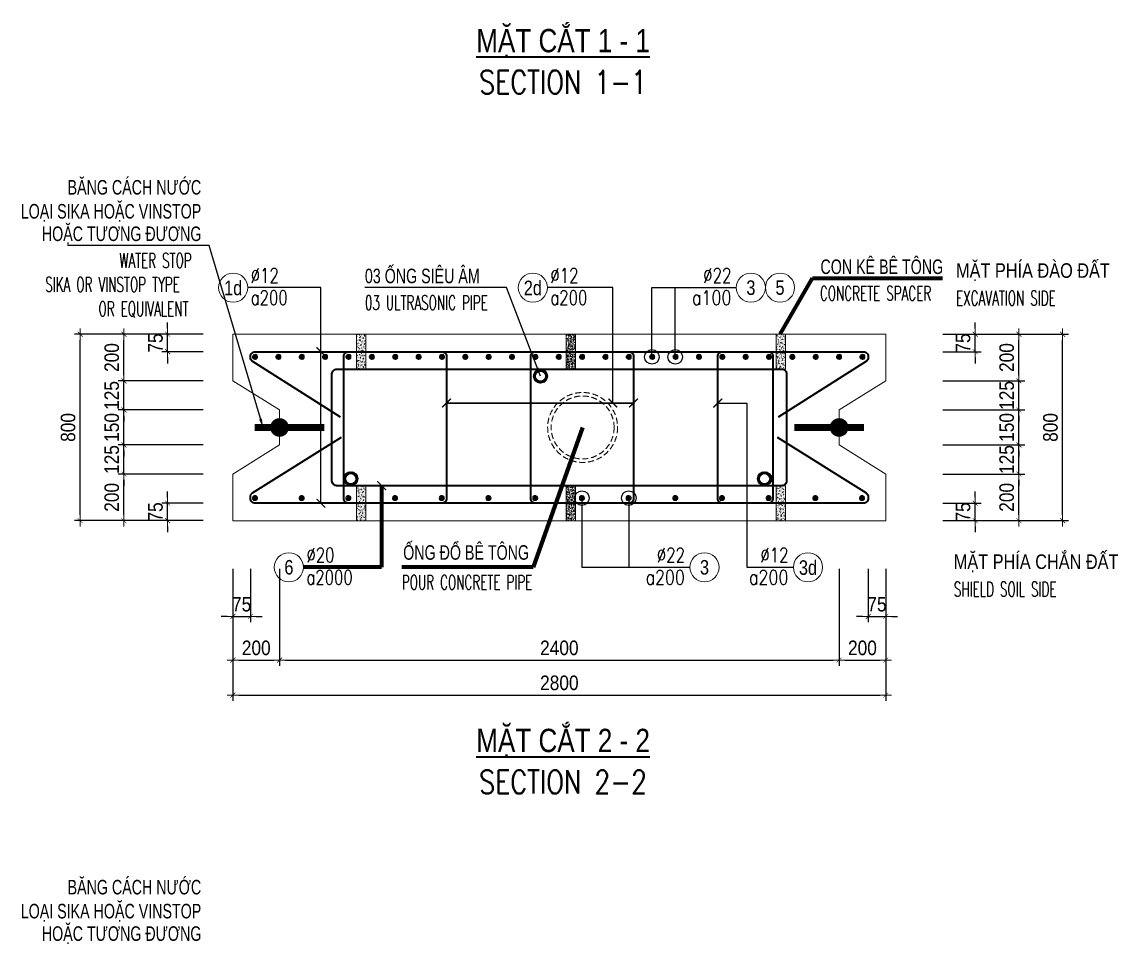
# Model space of a CAD drawing. Header units: millimetres. Extents: x -642477 to 1168880, y -27982 to 330379.
# Drawn here: x 72447 to 86552, y 81783 to 93655 of the extents above; entities that cross this region are included whole.
import ezdxf
from ezdxf.enums import TextEntityAlignment as Align

# ---------------------------------------------------------------- set-up
doc = ezdxf.new("R2010")
doc.units = ezdxf.units.MM
doc.linetypes.add('HIDDEN', pattern=[0.375, 0.25, -0.125])
doc.layers.get('0').update_dxf_attribs({"lineweight": 20})
doc.layers.get('Defpoints').update_dxf_attribs({"color": 151, "lineweight": 9})
for name, color, linetype, lineweight in [('NDC_S_BREAK-LINE', 1, 'Continuous', 15), ('NDC_S_DIAPHGRAM WALL', 3, 'Continuous', 20), ('NDC_S_DIM', 1, 'Continuous', 15), ('NDC_S_ENG TITLE', 3, 'Continuous', 20), ('NDC_S_HATCH MATERIAL', 8, 'Continuous', 13), ('NDC_S_LEADER', 1, 'Continuous', 15), ('NDC_S_LEVEL TEXT', 7, 'Continuous', 20), ('NDC_S_REBAR', 4, 'Continuous', 35), ('NDC_S_VN TEXT', 7, 'Continuous', 20), ('NDC_S_VN TITLE', 6, 'Continuous', 35)]:
    doc.layers.add(name, color=color, linetype=linetype, lineweight=lineweight)
doc.layers.add('NDC_S_REBAR DES.', color=2, linetype='Continuous')
doc.styles.add('ARIAL', font='arial.ttf', dxfattribs={"width": 0.8})
doc.styles.add('NDC_ARIAL', font='arial.ttf', dxfattribs={"width": 0.85})
doc.styles.add('NDC_DIM', font='', dxfattribs={"width": 0.75})
doc.styles.add('NDC_EN TXT', font='romans.shx', dxfattribs={"width": 0.8})
doc.styles.get('NDC_DIM').set_extended_font_data('Dotum')
doc.dimstyles.new('A1-NDC-1-25 (x3)', dxfattribs={"dimscale": 75, "dimtxt": 2.5, "dimasz": 1, "dimexe": 1, "dimexo": 0, "dimgap": 0.8, "dimtad": 1, "dimdec": 0, "dimlfac": 0.333333, "dimdsep": 46, "dimtxsty": 'NDC_ARIAL', "dimblk": 'DIMMARK', "dimcen": 49999.938995, "dimdle": 1.5, "dimclrd": 1, "dimclre": 1, "dimclrt": 3, "dimadec": 0, "dimazin": 0, "dimtfac": 1, "dimtdec": 0, "dimtix": 1, "dimtmove": 2, "dimatfit": 3, "dimfxl": 1, "dimarcsym": 0})
doc.dimstyles.new('NDC_dim_25', dxfattribs={"dimscale": 25, "dimtxt": 2.2, "dimasz": 1.5, "dimexe": 1.5, "dimexo": 2.5, "dimgap": 1, "dimtad": 1, "dimdec": 0, "dimzin": 0, "dimdsep": 46, "dimtxsty": 'NDC_DIM', "dimblk": 'DIMMARK', "dimcen": 0.09, "dimdle": 1.2, "dimclrd": 1, "dimclre": 1, "dimclrt": 3, "dimadec": 0, "dimazin": 0, "dimtfac": 1, "dimtdec": 0, "dimtix": 1, "dimtofl": 0, "dimtmove": 0, "dimatfit": 3, "dimfxl": 6, "dimfxlon": 1, "dimtolj": 1, "dimtzin": 0, "dimarcsym": 0})

# ---------------------------------------------------------------- blocks, each defined once
blk = doc.blocks.new('DIMMARK')
at = {"layer": 'NDC_S_DIM', "color": 1}
blk.add_line((-1.5, 0), (1, 0), dxfattribs=at)
at = {"layer": 'NDC_S_DIM', "color": 2, "const_width": 0.1}
blk.add_lwpolyline([(-0.424, -0.424), (0.424, 0.424)], dxfattribs=at)
blk = doc.blocks.new('*U366')
blk.add_circle((2.5, 0), 2.5)
at = {"layer": 'NDC_S_VN TEXT', "color": 3, "style": 'NDC_EN TXT'}
for tag, width, p in [('DK2', 0.75, (-0.85, 0.85)), ('KC2', 0.8, (-0.85, -2.97))]:
    blk.add_attdef(tag, text='', height=2.5, dxfattribs=dict(at, width=width)).set_placement(p, align=Align.RIGHT)
at = {"layer": 'NDC_S_VN TEXT', "color": 7, "style": 'ARIAL', "width": 0.8}
blk.add_attdef('SH3', text='', height=2.5, dxfattribs=at).set_placement((2.5, 0), align=Align.MIDDLE)
blk = doc.blocks.new('Ong sieu am')
at = {"layer": 'NDC_S_HATCH MATERIAL'}
h = blk.add_hatch(dxfattribs=at)
h.set_pattern_fill('ANSI31', color=256, scale=20)
h.set_pattern_definition([(45, (0, 0), (-1.76776695, 1.76776695), [])])
h.paths.add_polyline_path([(-7119.3, 51158.9, 1), (-7179.3, 51158.9, 1)])
h.paths.add_polyline_path([(-7171.3, 51158.9, -1), (-7127.3, 51158.9, -1)], flags=16)
at = {"layer": 'NDC_S_REBAR DES.'}
for radius in [30, 22]:
    blk.add_circle((-7149.3, 51158.9), radius, dxfattribs=at)
blk = doc.blocks.new('ong do BT')
at = {"layer": 'NDC_S_HATCH MATERIAL', "linetype": 'HIDDEN', "ltscale": 100}
for radius in [150, 135]:
    blk.add_circle((-6323.7, 51237.8), radius, dxfattribs=at)
blk = doc.blocks.new('con ke BT')
at = {"layer": 'NDC_S_HATCH MATERIAL'}
h = blk.add_hatch(dxfattribs=at)
h.set_pattern_fill('AR-CONC', color=256, scale=2)
h.set_pattern_definition([(50, (0, 0), (14.3452037, -1.2550427), [1.5, -16.5]), (355, (0, 0), (-2.7750267, 15.0438427), [1.2, -13.2]), (100.451444, (1.195, -0.105), (11.570177, 13.7888), [1.274804, -14.0228422]), (46.1842, (0, 4), (21.3448266, -3.3103856), [2.25, -24.75]), (96.635635, (1.779, 3.724), (18.693239, 19.482372), [1.912207, -21.034275]), (351.184164, (0, 4), (18.693239, 19.482372), [1.8, -19.8]), (21, (2, 3), (11.938141, -8.0523778), [1.5, -16.5]), (326, (2, 3), (4.8663066, 14.503001), [1.2, -13.2]), (71.451445, (2.995, 2.329), (16.8044475, 6.450623), [1.274804, -14.0228422]), (37.5, (0, 0), (0.2431971, 6.6578771), [0, -13.04, 0, -13.4, 0, -13.25]), (7.5, (0, 0), (5.2613907, 7.8882342), [0, -7.64, 0, -12.74, 0, -5.05]), (327.5, (-4.46, 0), (10.6764487, -0.45109743), [0, -5, 0, -15.6, 0, -20.7]), (317.5, (-6.46, 0), (11.6637234, 2.0020996), [0, -6.5, 0, -10.36, 0, -14.7])])
h.paths.add_polyline_path([(-7076.9, 51430.9), (-7116.9, 51430.9), (-7116.9, 51280.9), (-7076.9, 51280.9)])
at = {"layer": 'NDC_S_BREAK-LINE'}
blk.add_lwpolyline([(-7116.9, 51430.9), (-7116.9, 51280.9), (-7076.9, 51280.9), (-7076.9, 51430.9)], close=True, dxfattribs=at)
blk = doc.blocks.new('*U591')
at = {"layer": 'NDC_S_LEADER', "xscale": 3, "yscale": 3, "zscale": 3}
blk.add_blockref('con ke BT', (21291, -154068), dxfattribs=at)
blk = doc.blocks.new('*U592')
at = {"layer": 'NDC_S_DIM', "color": 0, "linetype": 'ByBlock', "lineweight": -2, "transparency": 16777216}
for p in [(0, 0), (2700, 0), (5400, 0)]:
    blk.add_blockref('*U591', p, dxfattribs=at)
blk = doc.blocks.new('*U593')
at = {"layer": 'NDC_S_LEADER', "xscale": 3, "yscale": 3, "zscale": 3}
blk.add_blockref('con ke BT', (21291, -154068), dxfattribs=at)
blk = doc.blocks.new('*U594')
at = {"layer": 'NDC_S_DIM', "color": 0, "linetype": 'ByBlock', "lineweight": -2, "transparency": 16777216}
for p in [(0, 0), (2700, 0), (5400, 0)]:
    blk.add_blockref('*U593', p, dxfattribs=at)
blk = doc.blocks.new('*U367')
blk.add_circle((-2.5, 0), 2.5)
at = {"layer": 'NDC_S_VN TEXT', "color": 3, "style": 'NDC_EN TXT', "width": 0.75}
for tag, p in [('DK1', (0.5, 0.85)), ('KC1', (0.5, -2.97))]:
    blk.add_attdef(tag, p, '', height=2.5, dxfattribs=at)
at = {"layer": 'NDC_S_VN TEXT', "color": 7, "style": 'ARIAL', "width": 0.8}
blk.add_attdef('SH2', text='', height=2.5, dxfattribs=at).set_placement((-2.5, 0), align=Align.MIDDLE)
blk = doc.blocks.new('kata_block_THEP')
at = {"layer": 'NDC_S_REBAR', "color": 0}
for p, q in [((-0.5, 0), (0.5, 0)), ((-0.35, 0.35), (0.35, -0.35)), ((0.35, 0.35), (-0.35, -0.35)), ((0, 0.5), (0, -0.5))]:
    blk.add_line(p, q, dxfattribs=at)
at = {"layer": 'NDC_S_REBAR', "color": 0, "const_width": 0.0833}
blk.add_lwpolyline([(-0.5, 0, 1), (0.5, 0, 1), (-0.5, 0, 1)], format="xyb", dxfattribs=at)
blk = doc.blocks.new('*U595')
at = {"layer": 'NDC_S_REBAR', "ltscale": 80, "xscale": 72, "yscale": 72, "zscale": 72}
blk.add_blockref('kata_block_THEP', (0, 0), dxfattribs=at)
blk = doc.blocks.new('*U596')
at = {"layer": 'NDC_S_LEVEL TEXT', "color": 0, "linetype": 'ByBlock', "lineweight": -2, "transparency": 16777216}
for p in [(0, 0), (600.9, 0), (1201.8, 0), (1802.7, 0), (2403.6, 0), (3004.5, 0), (3605.4, 0), (4206.3, 0), (4807.2, 0), (5408.1, 0), (6009, 0), (6609.9, 0), (7210.8, 0), (7811.7, 0)]:
    blk.add_blockref('*U595', p, dxfattribs=at)
blk = doc.blocks.new('*U589')
at = {"layer": 'NDC_S_REBAR', "ltscale": 80, "xscale": 72, "yscale": 72, "zscale": 72}
blk.add_blockref('kata_block_THEP', (0, 0), dxfattribs=at)
blk = doc.blocks.new('*U590')
at = {"layer": 'NDC_S_LEVEL TEXT', "color": 0, "linetype": 'ByBlock', "lineweight": -2, "transparency": 16777216}
for p in [(0, 0), (300.6, 0), (601.2, 0), (901.8, 0), (1202.4, 0), (1503, 0), (1803.6, 0), (2104.2, 0), (2404.8, 0), (2705.4, 0), (3006, 0), (3306.6, 0), (3607.2, 0), (3907.8, 0), (4208.4, 0), (4509, 0), (4809.6, 0), (5110.2, 0), (5410.8, 0), (5711.4, 0), (6012, 0), (6312.6, 0), (6613.2, 0), (6913.8, 0), (7214.4, 0), (7515, 0), (7815.6, 0)]:
    blk.add_blockref('*U589', p, dxfattribs=at)
blk = doc.blocks.new('*D627')
at = {"layer": 'Defpoints', "color": 0, "ltscale": 100, "transparency": 16777216}
for p in [(73759, 87834), (74779, 87834), (74779, 87234)]:
    blk.add_point(p, dxfattribs=at)
at = {"layer": 'NDC_S_DIM', "color": 1, "lineweight": -2, "ltscale": 100, "transparency": 16777216}
for p, q in [((74779, 87834), (73684, 87834)), ((73759, 87309), (73759, 87759)), ((74779, 87234), (73684, 87234))]:
    blk.add_line(p, q, dxfattribs=at)
at = {"layer": 'NDC_S_DIM', "color": 1, "lineweight": -2, "ltscale": 100, "transparency": 16777216, "xscale": 75, "yscale": 75, "zscale": 75}
for p, rotation in [((73759, 87834), 90), ((73759, 87234), 270)]:
    blk.add_blockref('DIMMARK', p, dxfattribs=dict(at, rotation=rotation))
at = {"layer": 'NDC_S_DIM', "color": 3, "ltscale": 100, "transparency": 16777216, "insert": (73603, 87534), "char_height": 187.5, "attachment_point": 5, "rotation": 90, "style": 'NDC_ARIAL'}
blk.add_mtext('200', dxfattribs=at)
blk = doc.blocks.new('*D628')
at = {"layer": 'Defpoints', "color": 0, "ltscale": 100, "transparency": 16777216}
for p in [(73759, 88209), (74779, 88209), (74779, 87834)]:
    blk.add_point(p, dxfattribs=at)
at = {"layer": 'NDC_S_DIM', "color": 1, "lineweight": -2, "ltscale": 100, "transparency": 16777216}
for p, q in [((73759, 88284), (73759, 88359)), ((74779, 88209), (73684, 88209)), ((73759, 87834), (73759, 88209)), ((74779, 87834), (73684, 87834)), ((73759, 87759), (73759, 87684))]:
    blk.add_line(p, q, dxfattribs=at)
at = {"layer": 'NDC_S_DIM', "color": 1, "lineweight": -2, "ltscale": 100, "transparency": 16777216, "xscale": 75, "yscale": 75, "zscale": 75}
for p, rotation in [((73759, 88209), 270), ((73759, 87834), 90)]:
    blk.add_blockref('DIMMARK', p, dxfattribs=dict(at, rotation=rotation))
at = {"layer": 'NDC_S_DIM', "color": 3, "ltscale": 100, "transparency": 16777216, "insert": (73603, 88021), "char_height": 187.5, "attachment_point": 5, "rotation": 90, "style": 'NDC_ARIAL'}
blk.add_mtext('125', dxfattribs=at)
blk = doc.blocks.new('*D629')
at = {"layer": 'Defpoints', "color": 0, "ltscale": 100, "transparency": 16777216}
for p in [(73759, 88659), (74779, 88659), (74779, 88209)]:
    blk.add_point(p, dxfattribs=at)
at = {"layer": 'NDC_S_DIM', "color": 1, "lineweight": -2, "ltscale": 100, "transparency": 16777216}
for p, q in [((73759, 88734), (73759, 88809)), ((74779, 88659), (73684, 88659)), ((73759, 88209), (73759, 88659)), ((74779, 88209), (73684, 88209)), ((73759, 88134), (73759, 88059))]:
    blk.add_line(p, q, dxfattribs=at)
at = {"layer": 'NDC_S_DIM', "color": 1, "lineweight": -2, "ltscale": 100, "transparency": 16777216, "xscale": 75, "yscale": 75, "zscale": 75}
for p, rotation in [((73759, 88659), 270), ((73759, 88209), 90)]:
    blk.add_blockref('DIMMARK', p, dxfattribs=dict(at, rotation=rotation))
at = {"layer": 'NDC_S_DIM', "color": 3, "ltscale": 100, "transparency": 16777216, "insert": (73603, 88434), "char_height": 187.5, "attachment_point": 5, "rotation": 90, "style": 'NDC_ARIAL'}
blk.add_mtext('150', dxfattribs=at)
blk = doc.blocks.new('*D630')
at = {"layer": 'Defpoints', "color": 0, "ltscale": 100, "transparency": 16777216}
for p in [(73759, 89034), (74779, 89034), (74779, 88659)]:
    blk.add_point(p, dxfattribs=at)
at = {"layer": 'NDC_S_DIM', "color": 1, "lineweight": -2, "ltscale": 100, "transparency": 16777216}
for p, q in [((73759, 89109), (73759, 89184)), ((74779, 89034), (73684, 89034)), ((73759, 88659), (73759, 89034)), ((74779, 88659), (73684, 88659)), ((73759, 88584), (73759, 88509))]:
    blk.add_line(p, q, dxfattribs=at)
at = {"layer": 'NDC_S_DIM', "color": 1, "lineweight": -2, "ltscale": 100, "transparency": 16777216, "xscale": 75, "yscale": 75, "zscale": 75}
for p, rotation in [((73759, 89034), 270), ((73759, 88659), 90)]:
    blk.add_blockref('DIMMARK', p, dxfattribs=dict(at, rotation=rotation))
at = {"layer": 'NDC_S_DIM', "color": 3, "ltscale": 100, "transparency": 16777216, "insert": (73603, 88846), "char_height": 187.5, "attachment_point": 5, "rotation": 90, "style": 'NDC_ARIAL'}
blk.add_mtext('125', dxfattribs=at)
blk = doc.blocks.new('*D631')
at = {"layer": 'Defpoints', "color": 0, "ltscale": 100, "transparency": 16777216}
for p in [(73759, 89634), (74779, 89634), (74779, 89034)]:
    blk.add_point(p, dxfattribs=at)
at = {"layer": 'NDC_S_DIM', "color": 1, "lineweight": -2, "ltscale": 100, "transparency": 16777216}
for p, q in [((74779, 89634), (73684, 89634)), ((73759, 89109), (73759, 89559)), ((74779, 89034), (73684, 89034))]:
    blk.add_line(p, q, dxfattribs=at)
at = {"layer": 'NDC_S_DIM', "color": 1, "lineweight": -2, "ltscale": 100, "transparency": 16777216, "xscale": 75, "yscale": 75, "zscale": 75}
for p, rotation in [((73759, 89634), 90), ((73759, 89034), 270)]:
    blk.add_blockref('DIMMARK', p, dxfattribs=dict(at, rotation=rotation))
at = {"layer": 'NDC_S_DIM', "color": 3, "ltscale": 100, "transparency": 16777216, "insert": (73603, 89334), "char_height": 187.5, "attachment_point": 5, "rotation": 90, "style": 'NDC_ARIAL'}
blk.add_mtext('200', dxfattribs=at)
blk = doc.blocks.new('*D632')
at = {"layer": 'Defpoints', "color": 0, "ltscale": 100, "transparency": 16777216}
for p in [(73197, 89634), (74779, 89634), (74779, 87234)]:
    blk.add_point(p, dxfattribs=at)
at = {"layer": 'NDC_S_DIM', "color": 1, "lineweight": -2, "ltscale": 100, "transparency": 16777216}
for p, q in [((74779, 89634), (73122, 89634)), ((73197, 87309), (73197, 89559)), ((74779, 87234), (73122, 87234))]:
    blk.add_line(p, q, dxfattribs=at)
at = {"layer": 'NDC_S_DIM', "color": 1, "lineweight": -2, "ltscale": 100, "transparency": 16777216, "xscale": 75, "yscale": 75, "zscale": 75}
for p, rotation in [((73197, 89634), 90), ((73197, 87234), 270)]:
    blk.add_blockref('DIMMARK', p, dxfattribs=dict(at, rotation=rotation))
at = {"layer": 'NDC_S_DIM', "color": 3, "ltscale": 100, "transparency": 16777216, "insert": (73041, 88434), "char_height": 187.5, "attachment_point": 5, "rotation": 90, "style": 'NDC_ARIAL'}
blk.add_mtext('800', dxfattribs=at)
blk = doc.blocks.new('*D633')
at = {"layer": 'Defpoints', "color": 0, "ltscale": 100, "transparency": 16777216}
for p in [(74322, 87459), (74779, 87459), (74779, 87234)]:
    blk.add_point(p, dxfattribs=at)
at = {"layer": 'NDC_S_DIM', "color": 1, "lineweight": -2, "ltscale": 100, "transparency": 16777216}
for p, q in [((74322, 87534), (74322, 87609)), ((74779, 87459), (74247, 87459)), ((74322, 87234), (74322, 87459)), ((74779, 87234), (74247, 87234)), ((74322, 87159), (74322, 87084))]:
    blk.add_line(p, q, dxfattribs=at)
at = {"layer": 'NDC_S_DIM', "color": 1, "lineweight": -2, "ltscale": 100, "transparency": 16777216, "xscale": 75, "yscale": 75, "zscale": 75}
for p, rotation in [((74322, 87459), 270), ((74322, 87234), 90)]:
    blk.add_blockref('DIMMARK', p, dxfattribs=dict(at, rotation=rotation))
at = {"layer": 'NDC_S_DIM', "color": 3, "ltscale": 100, "transparency": 16777216, "insert": (74166, 87346), "char_height": 187.5, "attachment_point": 5, "rotation": 90, "style": 'NDC_ARIAL'}
blk.add_mtext('75', dxfattribs=at)
blk = doc.blocks.new('*D634')
at = {"layer": 'Defpoints', "color": 0, "ltscale": 100, "transparency": 16777216}
for p in [(74322, 89634), (74779, 89634), (74779, 89409)]:
    blk.add_point(p, dxfattribs=at)
at = {"layer": 'NDC_S_DIM', "color": 1, "lineweight": -2, "ltscale": 100, "transparency": 16777216}
for p, q in [((74322, 89709), (74322, 89784)), ((74779, 89634), (74247, 89634)), ((74322, 89409), (74322, 89634)), ((74779, 89409), (74247, 89409)), ((74322, 89334), (74322, 89259))]:
    blk.add_line(p, q, dxfattribs=at)
at = {"layer": 'NDC_S_DIM', "color": 1, "lineweight": -2, "ltscale": 100, "transparency": 16777216, "xscale": 75, "yscale": 75, "zscale": 75}
for p, rotation in [((74322, 89634), 270), ((74322, 89409), 90)]:
    blk.add_blockref('DIMMARK', p, dxfattribs=dict(at, rotation=rotation))
at = {"layer": 'NDC_S_DIM', "color": 3, "ltscale": 100, "transparency": 16777216, "insert": (74166, 89521), "char_height": 187.5, "attachment_point": 5, "rotation": 90, "style": 'NDC_ARIAL'}
blk.add_mtext('75', dxfattribs=at)
blk = doc.blocks.new('*D635')
at = {"layer": 'Defpoints', "color": 0, "ltscale": 100, "transparency": 16777216}
for p in [(84295, 87834), (85275, 87834), (84295, 87234)]:
    blk.add_point(p, dxfattribs=at)
at = {"layer": 'NDC_S_DIM', "color": 1, "lineweight": -2, "ltscale": 100, "transparency": 16777216}
for p, q in [((84295, 87834), (85350, 87834)), ((85275, 87309), (85275, 87759)), ((84295, 87234), (85350, 87234))]:
    blk.add_line(p, q, dxfattribs=at)
at = {"layer": 'NDC_S_DIM', "color": 1, "lineweight": -2, "ltscale": 100, "transparency": 16777216, "xscale": 75, "yscale": 75, "zscale": 75}
for p, rotation in [((85275, 87834), 90), ((85275, 87234), 270)]:
    blk.add_blockref('DIMMARK', p, dxfattribs=dict(at, rotation=rotation))
at = {"layer": 'NDC_S_DIM', "color": 3, "ltscale": 100, "transparency": 16777216, "insert": (85119, 87534), "char_height": 187.5, "attachment_point": 5, "rotation": 90, "style": 'NDC_ARIAL'}
blk.add_mtext('200', dxfattribs=at)
blk = doc.blocks.new('*D636')
at = {"layer": 'Defpoints', "color": 0, "ltscale": 100, "transparency": 16777216}
for p in [(84295, 88209), (85275, 88209), (84295, 87834)]:
    blk.add_point(p, dxfattribs=at)
at = {"layer": 'NDC_S_DIM', "color": 1, "lineweight": -2, "ltscale": 100, "transparency": 16777216}
for p, q in [((85275, 88284), (85275, 88359)), ((84295, 88209), (85350, 88209)), ((85275, 87834), (85275, 88209)), ((84295, 87834), (85350, 87834)), ((85275, 87759), (85275, 87684))]:
    blk.add_line(p, q, dxfattribs=at)
at = {"layer": 'NDC_S_DIM', "color": 1, "lineweight": -2, "ltscale": 100, "transparency": 16777216, "xscale": 75, "yscale": 75, "zscale": 75}
for p, rotation in [((85275, 88209), 270), ((85275, 87834), 90)]:
    blk.add_blockref('DIMMARK', p, dxfattribs=dict(at, rotation=rotation))
at = {"layer": 'NDC_S_DIM', "color": 3, "ltscale": 100, "transparency": 16777216, "insert": (85119, 88021), "char_height": 187.5, "attachment_point": 5, "rotation": 90, "style": 'NDC_ARIAL'}
blk.add_mtext('125', dxfattribs=at)
blk = doc.blocks.new('*D637')
at = {"layer": 'Defpoints', "color": 0, "ltscale": 100, "transparency": 16777216}
for p in [(84295, 88659), (85275, 88659), (84295, 88209)]:
    blk.add_point(p, dxfattribs=at)
at = {"layer": 'NDC_S_DIM', "color": 1, "lineweight": -2, "ltscale": 100, "transparency": 16777216}
for p, q in [((85275, 88734), (85275, 88809)), ((84295, 88659), (85350, 88659)), ((85275, 88209), (85275, 88659)), ((84295, 88209), (85350, 88209)), ((85275, 88134), (85275, 88059))]:
    blk.add_line(p, q, dxfattribs=at)
at = {"layer": 'NDC_S_DIM', "color": 1, "lineweight": -2, "ltscale": 100, "transparency": 16777216, "xscale": 75, "yscale": 75, "zscale": 75}
for p, rotation in [((85275, 88659), 270), ((85275, 88209), 90)]:
    blk.add_blockref('DIMMARK', p, dxfattribs=dict(at, rotation=rotation))
at = {"layer": 'NDC_S_DIM', "color": 3, "ltscale": 100, "transparency": 16777216, "insert": (85119, 88434), "char_height": 187.5, "attachment_point": 5, "rotation": 90, "style": 'NDC_ARIAL'}
blk.add_mtext('150', dxfattribs=at)
blk = doc.blocks.new('*D638')
at = {"layer": 'Defpoints', "color": 0, "ltscale": 100, "transparency": 16777216}
for p in [(84295, 89034), (85275, 89034), (84295, 88659)]:
    blk.add_point(p, dxfattribs=at)
at = {"layer": 'NDC_S_DIM', "color": 1, "lineweight": -2, "ltscale": 100, "transparency": 16777216}
for p, q in [((85275, 89109), (85275, 89184)), ((84295, 89034), (85350, 89034)), ((85275, 88659), (85275, 89034)), ((84295, 88659), (85350, 88659)), ((85275, 88584), (85275, 88509))]:
    blk.add_line(p, q, dxfattribs=at)
at = {"layer": 'NDC_S_DIM', "color": 1, "lineweight": -2, "ltscale": 100, "transparency": 16777216, "xscale": 75, "yscale": 75, "zscale": 75}
for p, rotation in [((85275, 89034), 270), ((85275, 88659), 90)]:
    blk.add_blockref('DIMMARK', p, dxfattribs=dict(at, rotation=rotation))
at = {"layer": 'NDC_S_DIM', "color": 3, "ltscale": 100, "transparency": 16777216, "insert": (85119, 88846), "char_height": 187.5, "attachment_point": 5, "rotation": 90, "style": 'NDC_ARIAL'}
blk.add_mtext('125', dxfattribs=at)
blk = doc.blocks.new('*D639')
at = {"layer": 'Defpoints', "color": 0, "ltscale": 100, "transparency": 16777216}
for p in [(84295, 89634), (85275, 89634), (84295, 89034)]:
    blk.add_point(p, dxfattribs=at)
at = {"layer": 'NDC_S_DIM', "color": 1, "lineweight": -2, "ltscale": 100, "transparency": 16777216}
for p, q in [((84295, 89634), (85350, 89634)), ((85275, 89109), (85275, 89559)), ((84295, 89034), (85350, 89034))]:
    blk.add_line(p, q, dxfattribs=at)
at = {"layer": 'NDC_S_DIM', "color": 1, "lineweight": -2, "ltscale": 100, "transparency": 16777216, "xscale": 75, "yscale": 75, "zscale": 75}
for p, rotation in [((85275, 89634), 90), ((85275, 89034), 270)]:
    blk.add_blockref('DIMMARK', p, dxfattribs=dict(at, rotation=rotation))
at = {"layer": 'NDC_S_DIM', "color": 3, "ltscale": 100, "transparency": 16777216, "insert": (85119, 89334), "char_height": 187.5, "attachment_point": 5, "rotation": 90, "style": 'NDC_ARIAL'}
blk.add_mtext('200', dxfattribs=at)
blk = doc.blocks.new('*D640')
at = {"layer": 'Defpoints', "color": 0, "ltscale": 100, "transparency": 16777216}
for p in [(84295, 89634), (85838, 89634), (84295, 87234)]:
    blk.add_point(p, dxfattribs=at)
at = {"layer": 'NDC_S_DIM', "color": 1, "lineweight": -2, "ltscale": 100, "transparency": 16777216}
for p, q in [((84295, 89634), (85913, 89634)), ((85838, 87309), (85838, 89559)), ((84295, 87234), (85913, 87234))]:
    blk.add_line(p, q, dxfattribs=at)
at = {"layer": 'NDC_S_DIM', "color": 1, "lineweight": -2, "ltscale": 100, "transparency": 16777216, "xscale": 75, "yscale": 75, "zscale": 75}
for p, rotation in [((85838, 89634), 90), ((85838, 87234), 270)]:
    blk.add_blockref('DIMMARK', p, dxfattribs=dict(at, rotation=rotation))
at = {"layer": 'NDC_S_DIM', "color": 3, "ltscale": 100, "transparency": 16777216, "insert": (85682, 88434), "char_height": 187.5, "attachment_point": 5, "rotation": 90, "style": 'NDC_ARIAL'}
blk.add_mtext('800', dxfattribs=at)
blk = doc.blocks.new('*D641')
at = {"layer": 'Defpoints', "color": 0, "ltscale": 100, "transparency": 16777216}
for p in [(84295, 87459), (84713, 87459), (84295, 87234)]:
    blk.add_point(p, dxfattribs=at)
at = {"layer": 'NDC_S_DIM', "color": 1, "lineweight": -2, "ltscale": 100, "transparency": 16777216}
for p, q in [((84713, 87534), (84713, 87609)), ((84295, 87459), (84788, 87459)), ((84713, 87234), (84713, 87459)), ((84295, 87234), (84788, 87234)), ((84713, 87159), (84713, 87084))]:
    blk.add_line(p, q, dxfattribs=at)
at = {"layer": 'NDC_S_DIM', "color": 1, "lineweight": -2, "ltscale": 100, "transparency": 16777216, "xscale": 75, "yscale": 75, "zscale": 75}
for p, rotation in [((84713, 87459), 270), ((84713, 87234), 90)]:
    blk.add_blockref('DIMMARK', p, dxfattribs=dict(at, rotation=rotation))
at = {"layer": 'NDC_S_DIM', "color": 3, "ltscale": 100, "transparency": 16777216, "insert": (84557, 87346), "char_height": 187.5, "attachment_point": 5, "rotation": 90, "style": 'NDC_ARIAL'}
blk.add_mtext('75', dxfattribs=at)
blk = doc.blocks.new('*D642')
at = {"layer": 'Defpoints', "color": 0, "ltscale": 100, "transparency": 16777216}
for p in [(84295, 89634), (84713, 89634), (84295, 89409)]:
    blk.add_point(p, dxfattribs=at)
at = {"layer": 'NDC_S_DIM', "color": 1, "lineweight": -2, "ltscale": 100, "transparency": 16777216}
for p, q in [((84713, 89709), (84713, 89784)), ((84295, 89634), (84788, 89634)), ((84713, 89409), (84713, 89634)), ((84295, 89409), (84788, 89409)), ((84713, 89334), (84713, 89259))]:
    blk.add_line(p, q, dxfattribs=at)
at = {"layer": 'NDC_S_DIM', "color": 1, "lineweight": -2, "ltscale": 100, "transparency": 16777216, "xscale": 75, "yscale": 75, "zscale": 75}
for p, rotation in [((84713, 89634), 270), ((84713, 89409), 90)]:
    blk.add_blockref('DIMMARK', p, dxfattribs=dict(at, rotation=rotation))
at = {"layer": 'NDC_S_DIM', "color": 3, "ltscale": 100, "transparency": 16777216, "insert": (84557, 89521), "char_height": 187.5, "attachment_point": 5, "rotation": 90, "style": 'NDC_ARIAL'}
blk.add_mtext('75', dxfattribs=at)
blk = doc.blocks.new('*D643')
at = {"layer": 'Defpoints', "color": 0, "ltscale": 100, "transparency": 16777216}
for p in [(75162, 86614), (75387, 86614), (75387, 86002)]:
    blk.add_point(p, dxfattribs=at)
at = {"layer": 'NDC_S_DIM', "color": 1, "lineweight": -2, "ltscale": 100, "transparency": 16777216}
for p, q in [((75162, 86614), (75162, 85927)), ((75387, 86614), (75387, 85927)), ((75087, 86002), (75012, 86002)), ((75162, 86002), (75387, 86002)), ((75462, 86002), (75537, 86002))]:
    blk.add_line(p, q, dxfattribs=at)
at = {"layer": 'NDC_S_DIM', "color": 1, "lineweight": -2, "ltscale": 100, "transparency": 16777216, "xscale": 75, "yscale": 75, "zscale": 75}
blk.add_blockref('DIMMARK', (75162, 86002), dxfattribs=at)
at = {"layer": 'NDC_S_DIM', "color": 1, "lineweight": -2, "ltscale": 100, "transparency": 16777216, "xscale": 75, "yscale": 75, "zscale": 75, "rotation": 180}
blk.add_blockref('DIMMARK', (75387, 86002), dxfattribs=at)
at = {"layer": 'NDC_S_DIM', "color": 3, "ltscale": 100, "transparency": 16777216, "insert": (75274, 86157), "char_height": 187.5, "attachment_point": 5, "style": 'NDC_ARIAL'}
blk.add_mtext('75', dxfattribs=at)
blk = doc.blocks.new('*D644')
at = {"layer": 'Defpoints', "color": 0, "ltscale": 100, "transparency": 16777216}
for p in [(83337, 86614), (83562, 86614), (83562, 86002)]:
    blk.add_point(p, dxfattribs=at)
at = {"layer": 'NDC_S_DIM', "color": 1, "lineweight": -2, "ltscale": 100, "transparency": 16777216}
for p, q in [((83337, 86614), (83337, 85927)), ((83562, 86614), (83562, 85927)), ((83262, 86002), (83187, 86002)), ((83337, 86002), (83562, 86002)), ((83637, 86002), (83712, 86002))]:
    blk.add_line(p, q, dxfattribs=at)
at = {"layer": 'NDC_S_DIM', "color": 1, "lineweight": -2, "ltscale": 100, "transparency": 16777216, "xscale": 75, "yscale": 75, "zscale": 75}
blk.add_blockref('DIMMARK', (83337, 86002), dxfattribs=at)
at = {"layer": 'NDC_S_DIM', "color": 1, "lineweight": -2, "ltscale": 100, "transparency": 16777216, "xscale": 75, "yscale": 75, "zscale": 75, "rotation": 180}
blk.add_blockref('DIMMARK', (83562, 86002), dxfattribs=at)
at = {"layer": 'NDC_S_DIM', "color": 3, "ltscale": 100, "transparency": 16777216, "insert": (83449, 86157), "char_height": 187.5, "attachment_point": 5, "style": 'NDC_ARIAL'}
blk.add_mtext('75', dxfattribs=at)
blk = doc.blocks.new('*D645')
at = {"layer": 'Defpoints', "color": 0, "ltscale": 100, "transparency": 16777216}
for p in [(75162, 86614), (75762, 86614), (75762, 85439)]:
    blk.add_point(p, dxfattribs=at)
at = {"layer": 'NDC_S_DIM', "color": 1, "lineweight": -2, "ltscale": 100, "transparency": 16777216}
for p, q in [((75162, 86614), (75162, 85364)), ((75762, 86614), (75762, 85364)), ((75237, 85439), (75687, 85439))]:
    blk.add_line(p, q, dxfattribs=at)
at = {"layer": 'NDC_S_DIM', "color": 1, "lineweight": -2, "ltscale": 100, "transparency": 16777216, "xscale": 75, "yscale": 75, "zscale": 75, "rotation": 180}
blk.add_blockref('DIMMARK', (75162, 85439), dxfattribs=at)
at = {"layer": 'NDC_S_DIM', "color": 1, "lineweight": -2, "ltscale": 100, "transparency": 16777216, "xscale": 75, "yscale": 75, "zscale": 75}
blk.add_blockref('DIMMARK', (75762, 85439), dxfattribs=at)
at = {"layer": 'NDC_S_DIM', "color": 3, "ltscale": 100, "transparency": 16777216, "insert": (75462, 85595), "char_height": 187.5, "attachment_point": 5, "style": 'NDC_ARIAL'}
blk.add_mtext('200', dxfattribs=at)
blk = doc.blocks.new('*D646')
at = {"layer": 'Defpoints', "color": 0, "ltscale": 100, "transparency": 16777216}
for p in [(75762, 86614), (82962, 86614), (82962, 85439)]:
    blk.add_point(p, dxfattribs=at)
at = {"layer": 'NDC_S_DIM', "color": 1, "lineweight": -2, "ltscale": 100, "transparency": 16777216}
for p, q in [((75762, 86614), (75762, 85364)), ((82962, 86614), (82962, 85364)), ((75837, 85439), (82887, 85439))]:
    blk.add_line(p, q, dxfattribs=at)
at = {"layer": 'NDC_S_DIM', "color": 1, "lineweight": -2, "ltscale": 100, "transparency": 16777216, "xscale": 75, "yscale": 75, "zscale": 75, "rotation": 180}
blk.add_blockref('DIMMARK', (75762, 85439), dxfattribs=at)
at = {"layer": 'NDC_S_DIM', "color": 1, "lineweight": -2, "ltscale": 100, "transparency": 16777216, "xscale": 75, "yscale": 75, "zscale": 75}
blk.add_blockref('DIMMARK', (82962, 85439), dxfattribs=at)
at = {"layer": 'NDC_S_DIM', "color": 3, "ltscale": 100, "transparency": 16777216, "insert": (79362, 85595), "char_height": 187.5, "attachment_point": 5, "style": 'NDC_ARIAL'}
blk.add_mtext('2400', dxfattribs=at)
blk = doc.blocks.new('*D647')
at = {"layer": 'Defpoints', "color": 0, "ltscale": 100, "transparency": 16777216}
for p in [(82962, 86614), (83562, 86614), (83562, 85439)]:
    blk.add_point(p, dxfattribs=at)
at = {"layer": 'NDC_S_DIM', "color": 1, "lineweight": -2, "ltscale": 100, "transparency": 16777216}
for p, q in [((82962, 86614), (82962, 85364)), ((83562, 86614), (83562, 85364)), ((83037, 85439), (83487, 85439))]:
    blk.add_line(p, q, dxfattribs=at)
at = {"layer": 'NDC_S_DIM', "color": 1, "lineweight": -2, "ltscale": 100, "transparency": 16777216, "xscale": 75, "yscale": 75, "zscale": 75, "rotation": 180}
blk.add_blockref('DIMMARK', (82962, 85439), dxfattribs=at)
at = {"layer": 'NDC_S_DIM', "color": 1, "lineweight": -2, "ltscale": 100, "transparency": 16777216, "xscale": 75, "yscale": 75, "zscale": 75}
blk.add_blockref('DIMMARK', (83562, 85439), dxfattribs=at)
at = {"layer": 'NDC_S_DIM', "color": 3, "ltscale": 100, "transparency": 16777216, "insert": (83262, 85595), "char_height": 187.5, "attachment_point": 5, "style": 'NDC_ARIAL'}
blk.add_mtext('200', dxfattribs=at)
blk = doc.blocks.new('*D648')
at = {"layer": 'Defpoints', "color": 0, "ltscale": 100, "transparency": 16777216}
for p in [(75162, 86614), (83562, 86614), (83562, 84989)]:
    blk.add_point(p, dxfattribs=at)
at = {"layer": 'NDC_S_DIM', "color": 1, "lineweight": -2, "ltscale": 100, "transparency": 16777216}
for p, q in [((75162, 86614), (75162, 84914)), ((83562, 86614), (83562, 84914)), ((75237, 84989), (83487, 84989))]:
    blk.add_line(p, q, dxfattribs=at)
at = {"layer": 'NDC_S_DIM', "color": 1, "lineweight": -2, "ltscale": 100, "transparency": 16777216, "xscale": 75, "yscale": 75, "zscale": 75, "rotation": 180}
blk.add_blockref('DIMMARK', (75162, 84989), dxfattribs=at)
at = {"layer": 'NDC_S_DIM', "color": 1, "lineweight": -2, "ltscale": 100, "transparency": 16777216, "xscale": 75, "yscale": 75, "zscale": 75}
blk.add_blockref('DIMMARK', (83562, 84989), dxfattribs=at)
at = {"layer": 'NDC_S_DIM', "color": 3, "ltscale": 100, "transparency": 16777216, "insert": (79362, 85145), "char_height": 187.5, "attachment_point": 5, "style": 'NDC_ARIAL'}
blk.add_mtext('2800', dxfattribs=at)

msp = doc.modelspace()

# ---------------------------------------------------------------- linework, layer by layer
at = {"layer": 'NDC_S_DIAPHGRAM WALL', "ltscale": 0.01}
msp.add_line((83561.6, 87233.8), (75161.6, 87233.8), dxfattribs=at)
for points in [[(75161.6, 89633.8), (83561.6, 89633.8)], [(75161.6, 89633.8), (75161.6, 89033.8), (75761.6, 88658.8), (75761.6, 88208.8), (75161.6, 87833.8), (75161.6, 87233.8)], [(83561.6, 89633.8), (83561.6, 89033.8), (82961.6, 88658.8), (82961.6, 88208.8), (83561.6, 87833.8), (83561.6, 87233.8)]]:
    msp.add_lwpolyline(points, dxfattribs=at)
at = {"layer": 'NDC_S_DIAPHGRAM WALL', "ltscale": 50, "const_width": 90}
for points in [[(75439.5, 88433.8), (76339.5, 88433.8)], [(83283.7, 88433.8), (82383.7, 88433.8)]]:
    msp.add_lwpolyline(points, dxfattribs=at)
at = {"layer": 'NDC_S_DIAPHGRAM WALL', "ltscale": 50, "const_width": 120}
for points in [[(75701.6, 88433.8, 1), (75821.6, 88433.8, 1)], [(83021.6, 88433.8, -1), (82901.6, 88433.8, -1)]]:
    msp.add_lwpolyline(points, format="xyb", close=True, dxfattribs=at)
at = {"layer": 'NDC_S_DIM'}
msp.add_circle((82201.6, 90233.8), 187.5, dxfattribs=at)
at = {"layer": 'NDC_S_REBAR'}
for points in [[(76546, 88565.8), (75408.4, 89286.7, -0.2239077), (75386.6, 89333), (75386.6, 89348.8, -0.4142136), (75446.6, 89408.8), (83276.6, 89408.8, -0.4142136), (83336.6, 89348.8), (83336.6, 89333, -0.2239077), (83314.8, 89286.7), (82177.2, 88565.8)], [(82166, 88308.1), (83308.4, 87591.1, -0.2585925), (83336.6, 87540.3), (83336.6, 87518.8, -0.4142136), (83276.6, 87458.8), (75446.6, 87458.8, -0.4142136), (75386.6, 87518.8), (75386.6, 87540.3, -0.2585925), (75414.8, 87591.1), (76557.2, 88308.1)]]:
    msp.add_lwpolyline(points, format="xyb", dxfattribs=at)
for points in [[(76648.5, 89408.8), (77849.8, 89408.8, -0.4142136), (77909.8, 89348.8), (77909.8, 87518.8, -0.4142136), (77849.8, 87458.8), (76648.5, 87458.8, -0.4142136), (76588.5, 87518.8), (76588.5, 89348.8, -0.4142136)], [(79054.5, 89408.8), (80255.8, 89408.8, -0.4142136), (80315.8, 89348.8), (80315.8, 87518.8, -0.4142136), (80255.8, 87458.8), (79054.5, 87458.8, -0.4142136), (78994.5, 87518.8), (78994.5, 89348.8, -0.4142136)], [(81460.5, 89408.8), (82050.5, 89408.8, -0.4142136), (82110.5, 89348.8), (82110.5, 87518.8, -0.4142136), (82050.5, 87458.8), (81460.5, 87458.8, -0.4142136), (81400.5, 87518.8), (81400.5, 89348.8, -0.4142136)], [(76496.6, 89183.8), (82226.6, 89183.8, -0.4142136), (82286.6, 89123.8), (82286.6, 87743.8, -0.4142136), (82226.6, 87683.8), (76496.6, 87683.8, -0.4142136), (76436.6, 87743.8), (76436.6, 89123.8, -0.4142136)]]:
    msp.add_lwpolyline(points, format="xyb", close=True, dxfattribs=at)

# ---------------------------------------------------------------- block references
at = {"layer": 'NDC_S_DIM', "ltscale": 80, "xscale": 75, "yscale": 75, "zscale": 75}
for name, p, values in [('*U367', (75352.8, 90233.8), {'SH2': '1d', 'DK1': '%%c12', 'KC1': 'a200'}), ('*U367', (79208.7, 90233.8), {'SH2': '2d', 'DK1': '%%c12', 'KC1': 'a200'}), ('*U366', (81639.1, 90233.8), {'SH3': '3', 'DK2': '%%c22', 'KC2': 'a100'}), ('*U367', (76069.6, 86633.7), {'SH2': '6', 'DK1': '%%c20', 'KC1': 'a2000'}), ('*U366', (81042.4, 86633.7), {'SH3': '3', 'DK2': '%%c22', 'KC2': 'a200'}), ('*U366', (82373.8, 86633.7), {'SH3': '3d', 'DK2': '%%c12', 'KC2': 'a200'})]:
    msp.add_blockref(name, p, dxfattribs=at).add_auto_attribs(values)
at = {"layer": 'NDC_S_DIM'}
for name, p in [('*U592', (76811.6, 89408.8)), ('*U594', (76811.6, 87458.8))]:
    msp.add_blockref(name, p, dxfattribs=at)
at = {"layer": 'NDC_S_LEADER', "xscale": 3, "yscale": 3, "zscale": 3}
for name, p in [('Ong sieu am', (100566.9, -64382.8)), ('ong do BT', (98632.8, -65279.7)), ('Ong sieu am', (98126.4, -65702.8)), ('Ong sieu am', (103451.1, -65702.8))]:
    msp.add_blockref(name, p, dxfattribs=at)
at = {"layer": 'NDC_S_LEVEL TEXT', "extrusion": (0, 0, -1), "xscale": -1, "zscale": -1}
msp.add_blockref('*U590', (-75446.1, 89342.8), dxfattribs=at)
at = {"layer": 'NDC_S_LEVEL TEXT', "xscale": -1, "rotation": 180}
msp.add_blockref('*U596', (75446.1, 87524.8), dxfattribs=at)

# ---------------------------------------------------------------- texts
at = {"layer": 'NDC_S_ENG TITLE', "style": 'NDC_EN TXT', "width": 0.8}
for s, p in [('SECTION 1-1', (79410.6, 92880)), ('SECTION 2-2', (79410.6, 83870.1))]:
    msp.add_text(s, height=300, dxfattribs=at).set_placement(p, align=Align.MIDDLE)
at = {"layer": 'NDC_S_ENG TITLE', "style": 'NDC_EN TXT', "width": 0.6}
for s, p in [('WATER STOP', (73700.4, 90583.4)), ('SIKA OR VINSTOP TYPE', (72746.8, 90274.7)), ('03 ULTRASONIC PIPE', (76860.1, 90040.1)), ('CONCRETE SPACER', (82715.1, 90160.2)), ('EXCAVATION SIDE', (84466.9, 90099.4)), ('OR EQUIVALENT', (73432.5, 89961.3)), ('POUR CONCRETE PIPE', (77336, 86440.1)), ('SHIELD SOIL SIDE', (84437.7, 86350.9))]:
    msp.add_text(s, height=187.5, dxfattribs=at).set_placement(p, align=Align.MIDDLE_LEFT)
at = {"layer": 'NDC_S_LEVEL TEXT', "style": 'NDC_ARIAL'}
for s, width, p in [('BĂNG CÁCH NƯỚC', 0.7, (73034.4, 91525.5)), ('LOẠI SIKA HOẶC VINSTOP', 0.7, (72431.7, 91216.9)), ('HOẶC TƯƠNG ĐƯƠNG', 0.7, (72703.3, 90927.5)), ('CON KÊ BÊ TÔNG', 0.7, (82722.3, 90503)), ('MẶT PHÍA ĐÀO ĐẤT', 0.8, (84466.9, 90454.1)), ('03 ỐNG SIÊU ÂM', 0.7, (76860.1, 90384.2)), ('ỐNG ĐỔ BÊ TÔNG', 0.7, (77352.8, 86824.2)), ('MẶT PHÍA CHẮN ĐẤT', 0.8, (84437.7, 86705.6)), ('BĂNG CÁCH NƯỚC', 0.7, (73034.4, 82515.6)), ('LOẠI SIKA HOẶC VINSTOP', 0.7, (72431.7, 82207)), ('HOẶC TƯƠNG ĐƯƠNG', 0.7, (72703.3, 81917.6))]:
    msp.add_text(s, height=187.5, dxfattribs=dict(at, width=width)).set_placement(p, align=Align.MIDDLE_LEFT)
at = {"layer": 'NDC_S_VN TEXT', "color": 7, "style": 'ARIAL', "width": 0.8}
msp.add_text('5', height=187.5, dxfattribs=at).set_placement((82201.6, 90233.8), align=Align.MIDDLE)
at = {"layer": 'NDC_S_VN TITLE', "style": 'NDC_ARIAL', "width": 0.8}
for s, p in [('%%UMẶT CẮT 1 - 1', (79410.6, 93426.5)), ('%%UMẶT CẮT 2 - 2', (79410.6, 84416.6))]:
    msp.add_text(s, height=300, dxfattribs=at).set_placement(p, align=Align.MIDDLE)

# ---------------------------------------------------------------- dimensions: what is measured, and where the dimension line sits
at = {"layer": 'NDC_S_DIM', "ltscale": 100}
for base, p1, p2, picture, middle in [((73196.5, 89633.8), (74778.8, 87233.8), (74778.8, 89633.8), '*D632', (73040.8, 88433.8)), ((73759, 89633.8), (74778.8, 89033.8), (74778.8, 89633.8), '*D631', (73603.3, 89333.8)), ((74321.5, 89633.8), (74778.8, 89408.8), (74778.8, 89633.8), '*D634', (74166.2, 89521.3)), ((84712.5, 89633.8), (84294.8, 89408.8), (84294.8, 89633.8), '*D642', (84557.2, 89521.3)), ((85275, 89633.8), (84294.8, 89033.8), (84294.8, 89633.8), '*D639', (85119.3, 89333.8)), ((85837.5, 89633.8), (84294.8, 87233.8), (84294.8, 89633.8), '*D640', (85681.8, 88433.8)), ((73759, 89033.8), (74778.8, 88658.8), (74778.8, 89033.8), '*D630', (73603.3, 88846.3)), ((85275, 89033.8), (84294.8, 88658.8), (84294.8, 89033.8), '*D638', (85119.3, 88846.3)), ((73759, 88658.8), (74778.8, 88208.8), (74778.8, 88658.8), '*D629', (73603.3, 88433.8)), ((85275, 88658.8), (84294.8, 88208.8), (84294.8, 88658.8), '*D637', (85119.3, 88433.8)), ((73759, 88208.8), (74778.8, 87833.8), (74778.8, 88208.8), '*D628', (73603.3, 88021.3)), ((85275, 88208.8), (84294.8, 87833.8), (84294.8, 88208.8), '*D636', (85119.3, 88021.3)), ((73759, 87833.8), (74778.8, 87233.8), (74778.8, 87833.8), '*D627', (73603.3, 87533.8)), ((85275, 87833.8), (84294.8, 87233.8), (84294.8, 87833.8), '*D635', (85119.3, 87533.8)), ((74321.5, 87458.8), (74778.8, 87233.8), (74778.8, 87458.8), '*D633', (74166.2, 87346.3)), ((84712.5, 87458.8), (84294.8, 87233.8), (84294.8, 87458.8), '*D641', (84557.2, 87346.3))]:
    dim = msp.add_linear_dim(base=base, p1=p1, p2=p2, angle=90, dimstyle='A1-NDC-1-25 (x3)', dxfattribs=at)
    dim.commit()
    dim.dimension.update_dxf_attribs({"geometry": picture, "text_midpoint": middle})
for base, p1, p2, picture, middle in [((75386.6, 86001.6), (75161.6, 86614.1), (75386.6, 86614.1), '*D643', (75274.1, 86156.9)), ((75761.6, 85439.1), (75161.6, 86614.1), (75761.6, 86614.1), '*D645', (75461.6, 85594.8)), ((83561.6, 84989.1), (75161.6, 86614.1), (83561.6, 86614.1), '*D648', (79361.6, 85144.8)), ((82961.6, 85439.1), (75761.6, 86614.1), (82961.6, 86614.1), '*D646', (79361.6, 85594.8)), ((83561.6, 85439.1), (82961.6, 86614.1), (83561.6, 86614.1), '*D647', (83261.6, 85594.8)), ((83561.6, 86001.6), (83336.6, 86614.1), (83561.6, 86614.1), '*D644', (83449.1, 86156.9))]:
    dim = msp.add_linear_dim(base=base, p1=p1, p2=p2, dimstyle='A1-NDC-1-25 (x3)', dxfattribs=at)
    dim.commit()
    dim.dimension.update_dxf_attribs({"geometry": picture, "text_midpoint": middle})

# ---------------------------------------------------------------- leaders
at = {"layer": 'NDC_S_LEADER'}
for points, override in [([(75549, 88433.8), (74857.7, 90777.1), (73035.3, 90777.1)], {"dimasz": 4.5}), ([(82205.5, 89633), (82621.5, 90353.9), (84293.6, 90353.9)], {"dimasz": 4.5, "dimlwd": 65533}), ([(76294.1, 89408.8), (76294.1, 90233.8), (75352.8, 90233.8)], {"dimasz": 4.5, "dimldrblk": 'ArchTick'}), ([(76294.1, 87458.8), (76294.1, 90233.8), (75352.8, 90233.8)], {"dimasz": 4.5, "dimldrblk": 'ArchTick'}), ([(79119, 89093.8), (78683.4, 90233.8), (76861, 90233.8)], {"dimasz": 4.5}), ([(80050.4, 88748), (80050.4, 90233.8), (79208.7, 90233.8)], {"dimasz": 4.5, "dimldrblk": 'ArchTick'}), ([(80552.4, 89342.8), (80552.4, 90233.8), (81639.1, 90233.8)], {"dimasz": 7.5, "dimldrblk": 'DotBlank'}), ([(80852.7, 89342.8), (80852.7, 90233.8), (81639.1, 90233.8)], {"dimasz": 7.5, "dimldrblk": 'DotBlank'}), ([(77909.8, 88748), (80315.8, 88748)], {"dimasz": 4.5, "dimldrblk": 'ArchTick'}), ([(80315.8, 88748), (77913.1, 88748)], {"dimasz": 4.5, "dimldrblk": 'ArchTick'}), ([(80315.8, 88748), (78876.4, 88748)], {"dimasz": 4.5, "dimldrblk": 'ArchTick'}), ([(81400.5, 88748), (81774.4, 88748)], {"dimasz": 4.5, "dimldrblk": 'ArchTick'}), ([(81774.4, 88748), (81774.4, 86633.7), (82373.8, 86633.7)], {"dimasz": 4.5, "dimldrblk": 'None'}), ([(79661.6, 88433.8), (79026.3, 86633.7), (77337, 86633.7)], {"dimasz": 4.5, "dimlwd": 65533}), ([(77075.5, 87683.8), (77075.5, 86633.7), (76069.6, 86633.7)], {"dimasz": 4.5, "dimldrblk": 'ArchTick', "dimlwd": 65533}), ([(79652.4, 87524.8), (79652.4, 86633.7), (81042.4, 86633.7)], {"dimasz": 7.5, "dimldrblk": 'DotBlank'}), ([(80256, 87524.8), (80256, 86633.7), (81042.4, 86633.7)], {"dimasz": 7.5, "dimldrblk": 'DotBlank'})]:
    msp.add_leader(points, dimstyle='NDC_dim_25', override=override, dxfattribs=at)

doc.saveas('drawing.dxf')
